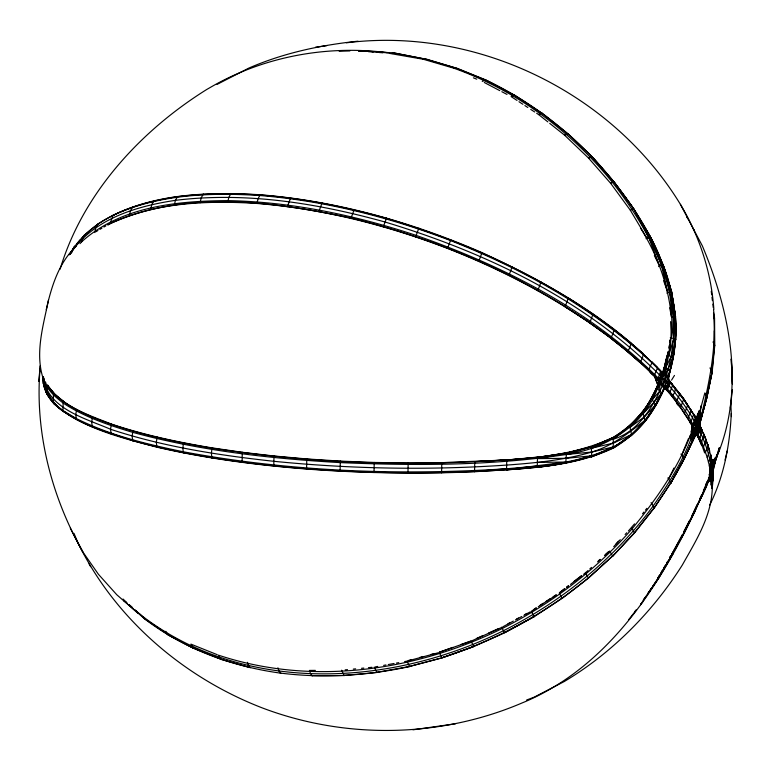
<?xml version="1.0" encoding="UTF-8"?>
<svg xmlns="http://www.w3.org/2000/svg" width="771" height="771" viewBox="0 0 771 771"><rect width="100%" height="100%" fill="white"/><g stroke="black" fill="none" stroke-linecap="round" stroke-linejoin="round"><path stroke-width="1.16" d="M646.002 238.74L650.232 236.533C672.11 275.922 677.43 323.907 665.884 367.343C665.277 372.894 661.171 376.826 658.28 381.105L659.012 383.38C647.409 424.011 606.459 448.732 566.348 454.476C491.59 465.8 415.559 465.79 340.175 462.61C270.245 458.581 200.084 450.823 132.371 432.242C108.354 425.062 84.203 416.957 63.135 403.04C55.946 397.402 47.812 391.157 45.47 381.857M43.475 376.711C42.058 387.042 47.551 396.419 53.97 403.908C82.767 428.618 121.076 437.62 156.87 447.18C206.069 458.572 256.271 465.019 306.569 469.057C362.447 473.23 418.566 474.165 474.55 471.765C521.225 468.546 570.029 468.421 613.215 448.144C639.824 432.868 659.899 405.97 668.332 376.749C694.469 295.746 645.712 213.943 591.839 156.513L588.601 158.132L564.545 135.147L549.733 123.379M707.499 482.434C711.103 474.782 715.96 466.388 715.025 457.772M74.006 533.378L77.813 542.553C114.927 618.766 183.691 677.536 262.285 707.913C345.418 739.456 440.328 737.972 522.131 702.93L525.09 701.716C606.844 666.655 658.058 589.16 694.787 511.578C700.425 495.792 714.332 480.073 708.491 462.349L710.891 455.921L705.764 438.863L699.644 425.351L700.935 428.377L695.895 434.092L683.723 459.545L695.895 434.092C691.5 415.771 677.68 400.361 665.238 386.859L660.67 381.693L658.636 382.05C650.772 405.295 633.829 425.139 612.772 437.658C559.505 462.224 499.068 459.439 441.793 462.706L441.581 472.835M407.955 473.115L408.167 462.976L441.793 462.706M38.646 381.317L40.352 365.647C34.117 429.987 51.127 496.129 82.902 552.046L98.428 574.289L116.758 594.72L137.758 613.109M718.678 452.211C744.959 385.153 729.241 309.99 702.323 245.824L680.388 204.315C612.126 92.443 476.517 26.484 346.42 42.81M588.601 158.132L610.613 183.257L630.35 210.261L633.579 208.594L613.851 181.792L591.839 156.513L613.851 181.792L633.54 208.7L650.232 236.533L663.031 264.492C676.148 298.608 680.417 336.734 669.729 372.094L672.919 357.946L667.551 354.843L664.496 366.649L669.7 371.294L668.197 377.684L668.534 379.737L683.376 398.328L695.905 418.142L695.182 422.498L693.765 425.688L692.271 426.874L691.067 431.982M710.901 484.93L710.409 474.136L711.488 468.344L714.698 458.774M712.047 488.554C714.081 477.249 711.749 465.327 717.107 454.543M107.873 225.007L110.87 223.262L110.706 221.74L113.096 215.311C158.614 194.215 210.175 192.432 259.432 195.487C324.948 200.73 389.21 217.114 450.505 240.552C528.048 271.045 602.459 313.44 661.904 372.248L662.858 371.477L664.544 372.374L668.332 376.749L668.534 379.737L683.376 398.328L697.148 419.887L702.275 431.172L699.885 437.591L698.777 438.632L701.706 445.59M712.269 488.968C711.247 516.811 695.567 541.425 682.335 565.008C652.468 612.116 612.222 652.806 564.256 681.525L534.264 697.119L526.622 700.02M69.294 254.844C90.911 216.892 136.804 202.725 177.465 196.711C247.684 188.105 318.78 199.496 386.464 218.309C487.542 248.58 586.567 296.411 661.701 371.921L670.038 381.404L670.288 382.599L664.024 388.295L661.566 393.981L664.024 388.295L656.969 379.226L661.104 376.518L664.496 366.649C661.942 373.28 665.161 380.093 665.238 386.859C662.019 393.104 658.424 399.445 655.244 405.816C626.929 459.979 560.623 465.655 506.537 469.905L506.759 459.747C408.514 466.956 309.364 463.149 211.986 448.173C171.403 441.291 130.762 432.762 92.51 417.198C75.597 409.873 58.818 400.795 46.915 386.338L47.667 384.97M408.167 462.976L374.224 462.446L374.012 472.575M711.778 461.203L710.621 454.611L711.729 462.166C710.775 451.025 713.57 469.973 709.879 470.204L711.488 468.344C706.246 432.849 684.619 402.52 661.104 376.518C586.105 300.237 486.299 252.522 384.922 221.981C317.074 203.12 245.795 191.7 175.383 200.344C136.284 206.214 92.79 219.031 70.161 254.083M43.166 376.499C46.626 408.678 85.658 418.441 110.513 429.245C163.25 446.756 218.472 455.237 273.56 461.27C351.084 469.009 429.245 470.368 506.981 465.058C535.566 462.986 564.247 460.104 591.858 452.028C612.241 446.024 628.77 432.801 645.375 420.128L631.17 435.49L613.215 448.144L613.273 439.191L629.724 425.997L642.349 412.148L643.245 413.458L654.039 402.308L661.547 393.162L655.244 405.816L645.173 421.294L643.245 413.458L656.622 387.765L661.547 393.162C651.428 415.444 635.073 434.719 613.668 446.843C589.574 458.09 563.582 464.393 537.223 467.293L537.503 457.097L506.769 460.056L474.763 461.617M474.55 471.765L474.763 461.925M731.265 413.458C729.944 444.838 723.824 476.95 709.657 505.169M712.973 478.521L712.963 468.392L719.536 448.414M718.977 449.83L719.092 448.134M374.224 462.446L340.31 461.097L340.098 471.216M46.915 386.338L46.752 393.894C65.631 422.074 102.524 430.179 132.699 440.646C178.805 453.444 226.24 460.74 273.753 465.838C329.506 471.447 385.577 473.577 441.59 472.565C491.927 470.908 542.967 469.838 591.714 455.815L591.338 446.621L566.039 453.271L537.782 458.61L566.377 458.302L591.714 455.815L591.241 457.078L613.244 447.845L631.516 434.497L629.647 425.688M670.105 340.107L668.881 355.238L673.719 338.353L675.463 316.602L671.464 316.785L669.7 307.764M651.061 502.663L653.297 505.824L654.039 508.291C669.941 484.361 686.807 459.795 694.999 432.02L691.924 424.917L680.118 407.069L681.198 405.951L683.598 399.523L668.958 381.047L668.129 379.12L668.332 376.749M43.581 377.212L43.436 383.9C46.858 400.525 61.14 411.502 75.847 418.277C109.415 435.239 146.288 444.096 182.9 451.7C289.501 471.621 398.732 475.707 506.817 468.739M702.275 431.172L699.663 424.551L701.832 416.032L699.634 423.346L707.046 397.036L712.173 372.075L714.765 345.389L714.563 318.095L713.551 309.952M703.75 434.112L706.024 440.145L703.624 446.563L702.67 447.353L704.627 452.866L705.59 452.085L707.98 445.657L703.769 433.851M340.31 461.097L306.781 458.938L306.569 469.057M707.98 445.657L707.72 444.366L709.638 451.083L707.238 457.511L708.491 462.349M690.826 409.362L690.055 413.805L687.568 418.094M702.14 414.914L707.046 397.036L704.858 392.882L697.967 418.393L695.953 423.925L693.765 425.688L691.924 424.917L680.282 406.818L669.132 392.844L670.182 391.707L672.582 385.278L672.389 384.103L668.958 381.047L668.149 378.792L669.7 371.294M675.492 387.89L674.683 392.285L672.235 396.631M680.118 407.069C672.832 401.315 678.21 400.525 679.502 393.971L679.29 392.776M683.723 459.545L696.936 432.618L697.148 419.887L693.351 413.507M711.97 371.709L713.3 357.638M713.541 355.489L714.091 349.523M712.288 484.969L711.893 488.554M691.828 432.319L692.425 426.556L692.483 428.156M711.806 487.407L712.423 478.348L711.488 468.344L709.869 472.025L710.409 474.136L709.59 478.251L694.787 511.578C681.631 536.915 668.756 562.531 652.758 586.23M712.732 480.767L713.368 468.922L712.655 462.002L713.252 459.94M306.781 458.938L273.984 455.998L273.782 466.108M730.31 408.129L732.354 389.798M94.9 232.572L95.71 227.753L98.158 223.831C145.892 193.367 205.308 191.632 260.135 194.745C336.754 200.961 411.647 222.077 482 252.618C547.256 283.034 613.446 319.502 662.116 373.27L663.571 373.925C661.884 379.544 658.945 384.739 659.928 390.907C649.982 411.338 636.277 432.454 613.273 439.191L612.772 437.658L591.367 446.929L566.348 454.476L565.75 463.246M714.225 318.809L713.676 315.975C716.77 354.313 706.814 391.784 698.43 428.618C697.659 431.972 692.204 439.99 692.618 441.012L689.505 436.126M273.984 455.998L242.287 452.288L242.084 462.407M110.87 223.262C156.282 202.204 207.736 200.412 256.897 203.457C322.268 208.69 386.396 225.036 447.546 248.435C505.497 271.18 561.066 300.574 610.757 338.218C623.835 348.463 636.73 358.978 648.623 370.591C652.401 373.463 654.858 378.609 659.697 379.766L662.405 377.983L664.024 388.295L655.311 406.028L652.372 399.532L659.928 390.907L662.308 386.155L660.67 381.693C652.42 377.838 654.03 375.255 657.422 368.307L657.278 367.179L651.89 361.83M129.538 215.533L130.444 210.676L132.795 206.811M668.534 379.737C671.637 359.161 678.316 338.074 675.463 316.669L675.656 339.192L673.025 358.505L675.627 338.961L670.298 337.785M150.769 209.5L151.733 204.623L154.017 200.788M668.775 348.078L669.112 345.793M669.623 342.363L669.96 340.069M50.51 389.018L47.6 385.269C62.037 406.645 88.511 414.943 111.39 424.05C144.138 435.046 178.014 442.188 212.035 447.864L211.437 453.117L211.823 457.984M668.129 379.12C664.139 370.253 666.992 360.645 668.264 351.509L663.378 371.68L662.713 372.509L661.904 372.248L657.422 368.307M713.946 459.333L712.047 472.69L713.185 470.695L712.896 469.52M174.352 205.221L175.383 200.344L177.6 196.509M183.527 442.776L182.852 448.009L183.315 452.885M200.084 202.773L201.183 197.887L203.332 194.061M157.082 437.061L156.33 442.284L156.87 447.18M227.686 202.175L228.862 197.28L230.934 193.463M657.952 388.632L660.198 384.025L658.511 383.148L652.372 399.532L651.283 398.472C639.024 422.363 616.116 438.304 591.723 448.153L613.62 443.055L631.516 434.497L631.16 435.769L645.144 421.033L655.36 405.064L644.479 416.812L630.331 427.153C641.925 413.632 653.345 398.935 659.186 381.973C650.84 370.167 638.455 361.32 627.69 351.749L629.994 347.249L630.957 342.989L614.024 329.458L593.005 314.154L568.333 298.02M132.959 430.796L132.13 436.01L132.747 440.925M711.855 372.865L706.747 397.778L702.092 415.049L706.419 398.771M701.109 405.71L699.287 420.513L700.155 426.797L704.029 435.114L701.639 441.532L700.521 442.583M707.373 482.53L710.467 476.7L712.751 464.287L711.922 462.321L713.002 459.776M277.897 667.792L279.015 671.184L280.789 673.17C231.792 666.491 183.893 648.951 144.447 618.718L143.204 616.8C246.334 694.796 392.092 686.286 503.444 630.707C562.088 601.274 614.41 558.85 653.297 505.824C670.866 480.487 687.636 453.666 695.953 423.925L695.606 434.661M111.39 424.05L110.513 429.245L111.188 434.179M256.897 203.457L258.15 198.571L260.135 194.745M609.659 550.966L612.598 556.026L588.263 578.192L562.098 598.479L559.245 593.072L564.864 588.745M60.109 269.175C82.844 193.348 140.524 130.8 206.744 89.475L209.818 87.711C263.19 56.582 326.721 44.834 387.852 52.707M46.25 309.672C51.426 286.773 58.586 262.94 76.156 246.286M92.578 416.899L91.643 422.074L92.375 427.028M667.551 354.843C663.841 364.105 664.371 373.463 666.664 382.821L668.958 381.047L666.549 387.524L663.927 389.153L669.276 385.818L670.288 382.599L672.36 384.363M48.438 300.247C43.243 325.931 34.599 353.764 43.513 379.544M725.058 460.046L727.207 450.871M287.39 206.599L290.628 197.896M76.705 409.411L75.722 414.567L76.493 419.549M662.308 386.155L666.626 374.561L675.753 339.25M697.996 413.555L697.148 419.887C694.844 423.279 689.881 424.474 692.695 429.148C679.829 465.867 656.979 498.509 632.432 528.414C596.156 569.942 551.496 603.741 502.278 628.481C415.261 671.3 311.571 686.113 218.366 655.128L220.535 659.253L250.344 667.667L248.484 665.672L247.452 662.299M318.847 211.582L322.095 202.879M668.197 377.684L672.919 357.946L667.975 369.309M712.992 467.13L712.712 468.209L713.368 468.922M702.005 430.179L700.935 428.377L699.943 431.615L695.365 434.805L697.755 433.244L700.155 426.797L698.43 428.618L697.967 418.393L698.998 410.664L701.244 413.401L697.196 426.276L691.712 438.969M719.15 448.115L718.225 451.498L719.285 448.028M350.94 218.338L354.178 209.635M698.709 411.656L696.974 417.651L694.276 420.879L692.878 424.069C683.704 417.005 698.285 431.336 696.936 432.618L701.639 441.532L707.238 457.511M699.885 423.163L702.14 415.473L701.244 413.401M712.067 462.292L709.667 468.729L712.751 464.287L711.354 458.62M71.78 252.387L73.852 247.048L74.951 246.2L73.206 249.168M710.467 476.7L713.291 472.238L713.406 475.061L711.007 481.509L709.012 478.155L710.881 478.695L713.291 472.238L712.944 470.83M79.991 243.675L81.543 241.892L83.943 235.454L98.158 223.831M711.652 459.68L709.253 466.108M709.108 474.319L709.571 476.343L707.402 481.461L707.508 483.157L694.469 511.414L707.508 483.157L713.898 464.749L713.416 462.773L712.25 461.742L712.288 463.737L711.084 465.568M383.312 226.809L386.56 218.097M541.04 281.926L537.792 290.667M693.592 414.731L691.202 421.149L690.267 421.988M694.276 420.879L695.269 417.651L694.96 416.369L679.27 393.037M717.599 453.512L715.199 461.241L718.919 450.669L718.283 451.305M713.773 465.992L718.919 450.669M659.475 374.773L660.506 371.555L662.116 373.27L659.475 374.773L658.097 378.012L660.67 381.693M715.083 461.366L717.868 452.596M713.647 466.089L715.44 461.887M697.794 413.449L696.425 418.431L693.331 413.767M415.627 236.87L418.875 228.158M713.32 460.017L711.99 462.552M512.175 266.747L508.927 275.478M447.546 248.435L450.794 239.714M482 252.618L478.752 261.34M707.576 481.673L706.862 483.59L707.508 483.157M692.618 441.012L683.694 459.4L670.635 483.446L683.964 458.967L681.766 454.823L688.59 438.323M669.132 392.844L666.751 390.222L669.276 385.818M703.393 490.732L707.402 481.461L705.735 484.487M701.976 495.078L706.968 483.484L702.429 494.915L691.963 515.5M698.777 438.632L697.331 435.875L699.943 431.615M711.334 485.017L713.262 479.62L713.185 470.695L710.766 477.191L709.012 478.155L709.715 478.049L709.985 481.316M691.327 432.136L692.946 427.76L692.271 426.874M697.071 504.706L694.083 511.231L694.787 511.578L684.002 531.498L685.043 531.209L693.939 512.493L684.899 530.766M699.567 499.261L701.562 494.905M690.421 436.849L693.678 429.89L692.233 428.869L692.435 427.789L694.276 427.587M712.635 469.096L712.963 468.392M592.947 314.385L589.738 322.904L610.892 337.949L627.825 351.489L640.084 362.534M665.884 367.343L671.088 356.578L673.719 338.353L673.652 316.64L671.56 291.554L662.954 264.52L671.512 291.544L675.55 316.688L671.56 291.554L666.819 293.096M683.964 458.967L670.606 483.311L668.659 478.772L673.979 468.036M613.967 329.699L613.012 333.679L610.757 338.218L627.825 351.489M684.002 531.498L689.313 520.83M708.992 478.714L712.298 475.524M673.228 552.528L671.955 553.906L682.364 534.554M612.598 556.026L588.263 578.192M707.046 397.036L706.747 397.778L712.173 372.075L709.975 367.921M673.719 551.602L685.043 531.209L671.955 553.906M661.219 572.641L673.256 553.173L659.475 576.833L658.048 577.758L659.253 575.686M661.075 572.574L662.279 570.501M663.484 568.42L665.306 565.316M666.51 563.235L667.725 561.163M669.536 558.05L670.741 555.978M70.248 254.189L72.108 251.057M72.522 250.305L74.951 246.2M70.884 253.129L72.05 251.144M671.56 380.132L674.471 375.429M658.048 577.758L659.947 574.684M669.44 557.828L670.703 555.862M646.85 595.135L640.508 604.676M648.103 593.246L651.514 588.119M670.847 482.916L654.001 508.166L634.475 532.983L612.502 556.392L634.62 532.559L654.222 507.819M684.099 412.813L685.188 411.704L687.587 405.286L683.357 398.588M643.525 600.146L659.475 576.833L648.045 593.236M643.342 599.992L645.356 597.091M114.118 214.531L113.096 215.311M628.702 619.605L636.085 610.275M628.384 531.017L634.533 523.885M642.503 513.833L643.958 512.002M645.404 510.171L646.85 508.34M634.61 611.798L636.085 609.996M640.508 604.56L643.467 600.946M640.229 362.274L642.426 358.072L643.351 353.764L630.909 343.22M76.502 244.417L80.377 239.964M81.88 238.249L85.032 234.625L82.545 237.507M77.9 242.855L80.223 240.176M616.048 543.825L618.487 541.223M613.735 546.629L620.241 539.69M625.127 534.486L626.756 532.751M699.885 437.591L695.827 434.227L698.536 434.796M709.908 481.393L709.889 479.466M598.306 560.931L600.031 559.37M605.216 554.677L608.676 551.544M583.599 574.328L588.061 570.54M589.786 568.969L591.511 567.408M597.564 561.924L600.156 559.582M604.474 555.66L608.801 551.747M81.543 241.892C120.825 206.358 177.099 200.961 227.773 200.614C291.939 201.848 355.344 215.263 416.118 235.386C504.754 266.4 591.434 310.713 658.097 378.012C649.346 373.019 646.686 371.564 652.035 362.948L651.852 362.081M560.074 592.138L564.758 588.533M566.627 587.088L568.497 585.652M574.116 581.324L581.604 575.561M566.743 587.309L568.612 585.864M570.482 584.418L581.72 575.773M713.348 467.024L713.898 464.749M217.056 84.396L248.869 68.07C283.497 53.035 320.62 45.075 358.052 41.181M534.149 609.148L536.144 607.847M540.143 605.235L543.141 603.279M546.138 601.332L550.137 598.72M553.135 596.764L556.142 594.817M404.602 661.576L406.934 661.152L409.449 666.414L442.062 657.779L473.77 646.493L504.6 632.818L534.11 616.723L531.258 611.316L536.259 608.059M538.254 606.758L556.248 595.029M534.11 616.723L562.04 598.373M482.26 81.437L485.489 79.818C525.321 98.727 561.355 125.037 591.974 156.725L567.774 133.528L564.545 135.147M95.932 231.695L97.927 230.539M99.922 229.373L101.917 228.206M103.912 227.04L105.906 225.884M107.911 224.718C183.758 189.136 271.855 201.231 351.017 218.048C444.221 240.745 534.062 280.114 610.892 337.949M536.655 113.27L538.621 114.561L541.849 112.942L567.87 133.797M507.964 623.749L510.074 622.602M516.397 619.152L518.507 618.005M524.829 614.554L526.93 613.398M502.798 626.842L513.341 621.098M515.442 619.942L521.774 616.492M523.875 615.345L530.207 611.895M501.642 627.199L504.533 632.712L534.052 616.617M610.613 183.257L613.841 181.619L633.617 208.69M658.588 266.583L663.021 264.53M476.382 638.513L482.974 635.564M488.457 633.107L498.345 628.673M501.738 627.421L470.985 641.202L439.181 652.266L452.77 647.428M591.29 456.789L613.668 446.843L591.858 452.028L566.348 454.476L566.02 452.962L537.522 457.405L506.769 460.056M612.82 437.976L591.367 446.929L566.039 453.271L537.522 457.405M388.786 53.266L423.404 59.28L454.032 68.272L455.603 67.675L485.489 79.818L514.643 95.315M423.404 59.28L424.994 58.692L456.027 68.079L425.486 59.116M392.372 53.546L393.981 52.948L425.37 59.097M460.701 644.604L470.888 640.98L473.847 646.59L442.14 657.875L409.709 666.443L376.73 672.341L374.272 667.079M408.004 660.622L411.463 659.687M419.549 657.528L423.019 656.593M431.105 654.425L434.565 653.5M408.09 660.843L438.121 652.796M375.438 666.867L377.771 666.443M383.611 665.383L385.943 664.959M388.276 664.544L394.106 663.484M396.439 663.06L398.771 662.636M280.172 673.054C323.377 678.49 367.295 675.762 409.796 666.529L409.449 666.414M506.557 469.635L566.184 462.031L537.782 462.407M412.948 729.819L455.516 723.786M315.484 47.214L326.759 45.643M345.148 669.854L347.48 669.633M353.311 669.083L355.633 668.852M361.464 668.303L363.796 668.081M368.451 667.638L371.95 667.3M341.659 670.192L344.049 675.463L377.154 672.457M474.56 471.495L537.589 466.118M695.827 434.227L696.753 434.179L697.582 435.634L702.275 446.351M339.201 51.252L349.87 50.934M359.344 50.655L393.981 52.948L424.339 58.904M358.669 51.117L363.536 50.992L358.9 51.204M315.387 670.385L309.422 670.423L310.607 673.825L312.303 675.801M311.744 675.695L344.531 675.56M542.003 113.241L514.334 94.958L511.106 96.577L517.004 100.432M363.401 50.973L367.112 51.272M371.757 51.618L377.713 52.081M382.493 52.447L387.389 52.833M392.034 53.189L394.415 53.372M368.451 51.686L373.231 52.062M379.216 52.524L382.801 52.804M221.161 659.301L193.8 648.324L167.664 634.697L165.804 631.304M212.035 447.864L242.287 452.288M217.268 654.695L190.938 644.132L193.116 648.257L193.926 648.421L168.531 634.89L144.447 618.718L128.188 604.474M667.888 389.037L664.496 388.613L665.604 388.536L669.286 392.603L680.282 406.818M457.02 68.513L484.747 79.75M454.032 68.272C516.262 90.39 570.993 131.06 612.376 182.303C632.249 207.707 649.461 235.222 661.479 265.224C669.565 288.441 676.755 313.142 671.445 337.804L670.597 321.623M473.404 77.832L476.729 79.182M484.323 82.516L499.772 90.631M501.834 91.71L506.99 94.419M670.182 391.707L665.142 388.825L669.286 392.603M53.903 403.618L62.981 410.519L75.847 418.277M589.863 322.635L565.066 306.762L568.266 298.242M518.97 101.714L522.902 104.287M524.868 105.569L527.817 107.497M530.756 109.424L534.688 111.988M695.269 417.651L695.905 418.142L696.502 417.419L697.967 418.393L700.184 422.585L699.808 424.917M538.621 114.561L547.882 121.914M44.159 378.571C45.2 392.256 53.16 403.869 63.656 411.81M680.889 454.08L681.766 454.823M126.434 602.363L123.061 599.028M129.143 604.724L131.841 607.095M135.445 610.256L137.248 611.837M139.05 613.417L142.654 616.569M127.196 603.047L123.678 600.513L126.386 602.893M128.998 604.628L132.602 607.779M135.311 610.15L143.425 617.263M667.802 478.001L668.659 478.772M657.239 367.43L660.304 370.629M631.642 527.547L634.475 532.983M51.975 390.887L54.163 393.702L63.858 401.652L63.135 403.04L62.981 410.519M50.915 389.336L54.163 393.702L53.421 395.08L53.276 402.587M696.261 434.43L698.94 438.391M585.468 572.882L588.35 577.99C545.174 613.629 495.213 640.778 441.86 657.73L439.277 652.488M686.749 217.027L688.098 218.964M640.47 228.071C657.461 254.642 668.235 285.386 671.464 316.785M713.011 341.919L714.765 345.389L714.447 346.227L714.332 330.836M650.252 236.562L633.579 208.594L648.768 237.266L659.591 266.091L654.367 255.567M630.35 210.261L646.965 238.2M680.388 204.315C699.557 236.215 711.286 272.317 713.869 309.479M70.315 528.202L82.902 552.046M89.079 563.784L90.612 566.685M693.177 228.447L694.507 231.049M650.232 236.533L661.479 265.224L667.869 292.701L663.619 280.731M654.752 377.115L657.576 384.286L655.427 378.619M707.691 444.636L709.638 451.083M709.214 478.28L709.648 479.697M710.592 454.88L710.891 455.921M44.159 385.317L46.752 393.894L43.33 380.074L43.292 376.72M711.257 291.332L711.691 294.821M711.98 297.153L712.404 300.642M712.838 304.131L713.271 307.619M713.503 313.007L713.956 316.679M43.089 376.74L43.436 383.9L43.157 377.164M730.744 401.624L731.4 416.629M732.45 384.074L731.245 359.055L732.45 384.074"/></g></svg>
